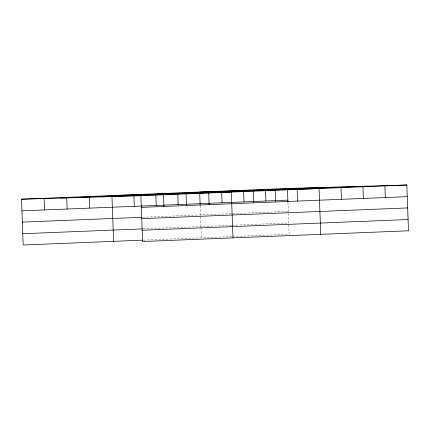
<?xml version="1.0" encoding="UTF-8"?>
<svg xmlns="http://www.w3.org/2000/svg" width="430" height="430" viewBox="0 0 430 430"><rect width="100%" height="100%" fill="white"/><g stroke="black" fill="none" stroke-linecap="round" stroke-linejoin="round"><path stroke-width="0.32" stroke-dasharray="2.15 1.61" d="M142.679 217.268L288.283 211.399M143.104 228.873L231.528 225.309M232.195 225.282L288.707 223.003M143.518 240.139L231.942 236.575M232.608 236.548L289.121 234.269L287.966 202.788M200.181 205.664L200.944 226.54M200.971 227.207L201.358 237.806"/><path stroke-width="0.64" d="M21.5 199.203L287.439 188.485L406.823 185.013L408.5 230.797L142.561 241.515L140.879 195.731L21.5 199.203L23.177 244.987L142.851 240.166M60.893 198.058L326.838 187.34M101.485 196.875L367.424 186.158M140.879 195.731L406.823 185.013M21.925 210.856L287.869 200.138M141.309 207.378L407.248 196.66M22.338 222.117L142.013 217.295M141.723 218.644L407.661 207.926M22.763 233.721L142.438 228.9M142.147 230.249L408.086 219.531M111.918 195.559L231.302 192.086L232.979 237.871M384.882 185.9L385.307 197.547M362.941 186.781L363.366 198.429M341.001 187.668L341.425 199.316M320.737 234.334L319.06 188.55L199.681 192.022L200.154 204.997M297.119 189.436L297.549 201.084M287.466 189.135L287.939 202.127M275.178 190.318L275.608 201.966M265.525 190.017L265.928 201.02M253.238 191.205L253.668 202.852M243.606 191.549L243.987 201.906M221.622 191.14L222.047 202.788M208.695 193L209.125 204.648M186.088 193.908L186.518 205.556M177.74 192.909L178.165 204.556M163.486 194.822L163.911 206.47M155.8 193.79L156.23 205.443M133.859 194.677L134.289 206.325M111.945 196.209L113.601 241.343M89.338 197.117L89.741 208.12M66.709 197.381L67.139 209.034M44.107 198.294L44.532 209.942"/></g></svg>
